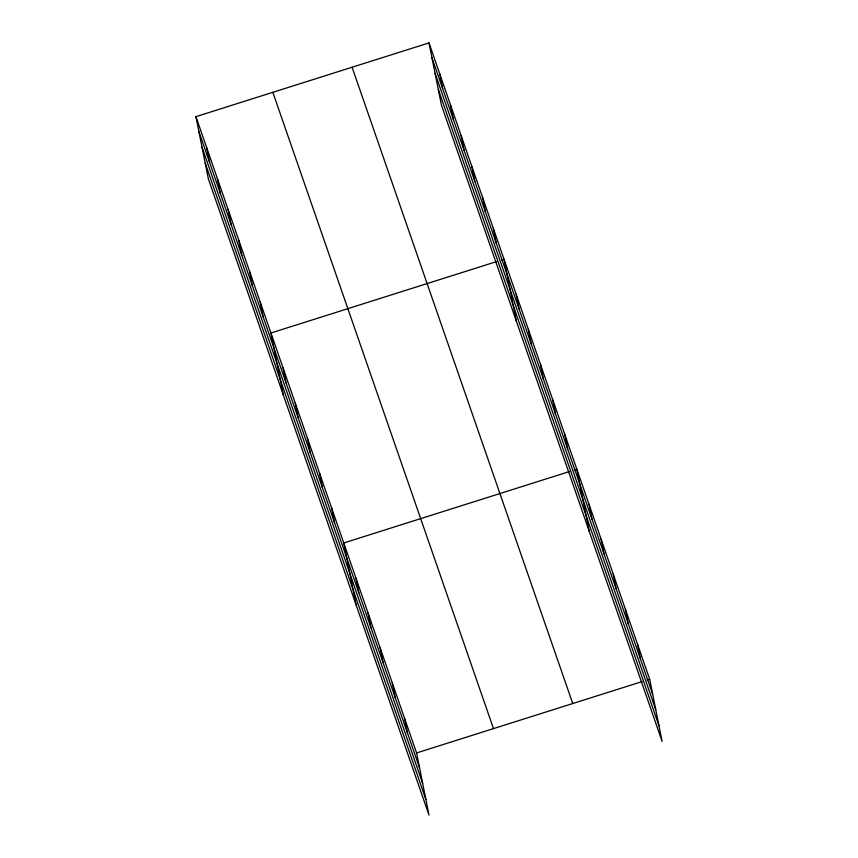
<?xml version="1.0" encoding="UTF-8"?>
<svg xmlns="http://www.w3.org/2000/svg" width="858" height="858" viewBox="0 0 858 858"><rect width="100%" height="100%" fill="white"/><g stroke="black" fill="none" stroke-linecap="round" stroke-linejoin="round"><path stroke-width="1.29" d="M195.924 116.656L416.58 752.949L429 815.1L208.344 178.807L195.924 116.656L429 42.9L649.656 679.193L662.076 741.344L441.42 105.051L429 42.9M496.589 261.593L270.946 333.001L283.365 395.152M501.544 260.028L504.032 259.234L516.441 321.385M569.401 471.568L343.758 542.975L356.177 605.126M574.367 470.002L576.844 469.219L589.264 531.37M416.58 752.949L642.213 681.552M647.179 679.976L649.656 679.193M431.982 57.808L652.638 694.101M435.103 73.391L655.759 709.684M438.309 89.457L658.965 725.75M352.091 67.235L572.747 703.528M272.844 92.321L493.489 728.614M198.895 131.564L419.551 767.856M202.016 147.158L422.672 783.451M205.223 163.213L425.879 799.506M637.526 644.197L640.497 659.105M625.385 609.201L628.367 624.109M613.255 574.206L616.226 589.114M601.115 539.21L604.096 554.118M588.985 504.214L591.956 519.122M564.703 434.223L567.685 449.12M552.573 399.227L555.555 414.124M540.433 364.232L543.414 379.129M528.303 329.236L531.274 344.133M516.162 294.24L519.144 309.137M493.307 228.335L496.289 243.243M482.593 197.426L485.574 212.334M471.879 166.527L474.849 181.424M461.154 135.618L464.135 150.525M450.439 104.708L453.421 119.616M439.725 73.809L442.696 88.706M404.44 717.953L407.421 732.861M392.31 682.957L395.281 697.865M380.169 647.962L383.151 662.869M368.028 612.966L371.01 627.874M355.898 577.97L358.88 592.878M331.628 507.979L334.599 522.887M319.487 472.983L322.469 487.891M307.357 437.988L310.328 452.895M295.216 402.992L298.198 417.9M283.076 367.996L286.057 382.904M260.231 302.091L263.202 316.999M249.506 271.182L252.488 286.089M238.792 240.283L241.774 255.191M228.078 209.373L231.049 224.281M217.353 178.475L220.334 193.372M206.639 147.565L209.62 162.473"/></g></svg>
